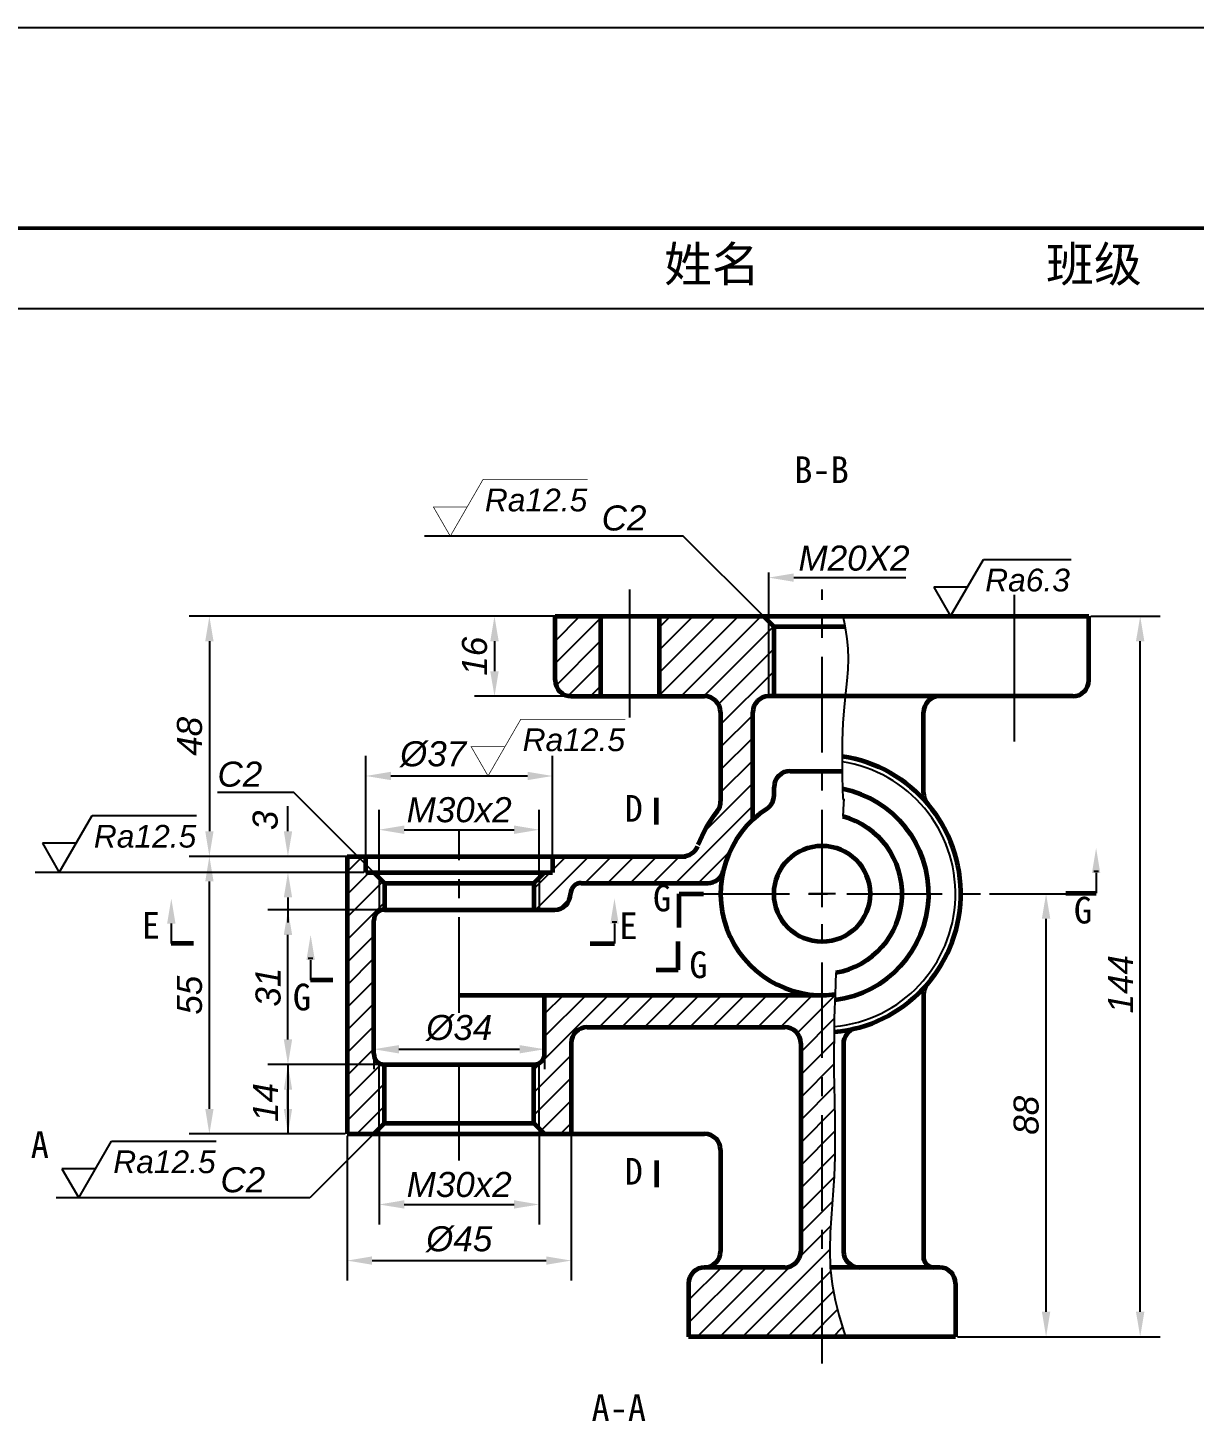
# Model space of a CAD drawing. Header units: millimetres. Extents: x 769 to 2439, y 381 to 1643.
# Drawn here: x 907.8 to 1024.2, y 507 to 646 of the extents above; entities that cross this region are included whole.
import ezdxf
from ezdxf.enums import TextEntityAlignment as Align

# ---------------------------------------------------------------- set-up
doc = ezdxf.new("R2010")
doc.units = ezdxf.units.MM
doc.linetypes.add('CENTER', pattern=[50.8, 31.75, -6.35, 6.35, -6.35])
for name, color, linetype in [('7标注层', 7, 'Continuous'), ('文字', 7, 'Continuous'), ('答案细实线', 7, 'Continuous')]:
    doc.layers.add(name, color=color, linetype=linetype)
doc.layers.add('答案粗实线', color=7, linetype='Continuous', lineweight=60)
doc.layers.add('粗实线', color=7, linetype='Continuous', lineweight=50)
doc.styles.add('DIM', font='ariali.ttf')
doc.styles.add('style1', font='', dxfattribs={"width": 0.7, "oblique": 15, "height": 3.5})
doc.styles.add('汉字', font='gbenor.shx', dxfattribs={"height": 5, "bigfont": 'gbcbig.shx'})
doc.styles.get('style1').set_extended_font_data('FangSong_GB2312')
doc.dimstyles.new('副本 Standard', dxfattribs={"dimtxt": 2.5, "dimasz": 2.5, "dimexe": 2, "dimexo": 0.2, "dimgap": 0.7, "dimtad": 1, "dimdec": 0, "dimlfac": 2, "dimzin": 0, "dimdsep": 46, "dimtxsty": '汉字', "dimcen": 0.09, "dimadec": 0, "dimazin": 0, "dimtfac": 1, "dimtdec": 0, "dimtofl": 0, "dimtmove": 0, "dimatfit": 0, "dimfxl": 0, "dimtolj": 1, "dimtzin": 0, "dimarcsym": 0})

# ---------------------------------------------------------------- blocks, each defined once
blk = doc.blocks.new('*D161')
at = {"layer": '7标注层', "color": 0, "lineweight": -2, "transparency": 16777216}
for p, q in [((1013.88, 587.26), (1020.8, 587.26)), ((1018.8, 517.87), (1018.8, 584.76)), ((1000.57, 515.37), (1020.8, 515.37))]:
    blk.add_line(p, q, dxfattribs=at)
at = {"layer": '7标注层', "color": 0, "transparency": 16777216}
for points in [[(1018.38, 584.76), (1019.22, 584.76), (1018.8, 587.26)], [(1018.38, 517.87), (1019.22, 517.87), (1018.8, 515.37)]]:
    blk.add_solid(points, dxfattribs=at)
at = {"layer": 'Defpoints', "color": 0, "transparency": 16777216}
for p in [(1013.68, 587.26, 3.52), (1018.8, 587.26), (1000.37, 515.37, -0.13)]:
    blk.add_point(p, dxfattribs=at)
at = {"layer": '7标注层', "color": 0, "transparency": 16777216, "insert": (1016.85, 550.54), "char_height": 2.5, "attachment_point": 5, "rotation": 90, "style": 'DIM'}
blk.add_mtext('\\A1;144', dxfattribs=at)
blk = doc.blocks.new('*D162')
at = {"layer": '7标注层', "color": 0, "lineweight": -2, "transparency": 16777216}
for p, q in [((1003.76, 559.57), (1011.41, 559.57)), ((1009.41, 517.87), (1009.41, 557.07)), ((1000.77, 515.37), (1011.41, 515.37))]:
    blk.add_line(p, q, dxfattribs=at)
at = {"layer": '7标注层', "color": 0, "transparency": 16777216}
for points in [[(1008.99, 557.07), (1009.83, 557.07), (1009.41, 559.57)], [(1008.99, 517.87), (1009.83, 517.87), (1009.41, 515.37)]]:
    blk.add_solid(points, dxfattribs=at)
at = {"layer": 'Defpoints', "color": 0, "transparency": 16777216}
for p in [(1003.56, 559.57, -0.13), (1009.41, 559.57), (1000.57, 515.37)]:
    blk.add_point(p, dxfattribs=at)
at = {"layer": '7标注层', "color": 0, "transparency": 16777216, "insert": (1007.43, 537.47), "char_height": 2.5, "attachment_point": 5, "rotation": 90, "style": 'DIM'}
blk.add_mtext('\\A1;88', dxfattribs=at)
blk = doc.blocks.new('*D163')
at = {"layer": '7标注层', "color": 0, "lineweight": -2, "transparency": 16777216}
for p, q in [((942.33, 543.89), (942.33, 542.06)), ((944.83, 544.06), (956.87, 544.06)), ((959.37, 543.89), (959.37, 542.06))]:
    blk.add_line(p, q, dxfattribs=at)
at = {"layer": '7标注层', "color": 0, "transparency": 16777216}
for points in [[(944.83, 544.47), (944.83, 543.64), (942.33, 544.06)], [(956.87, 544.47), (956.87, 543.64), (959.37, 544.06)]]:
    blk.add_solid(points, dxfattribs=at)
at = {"layer": 'Defpoints', "color": 0, "transparency": 16777216}
for p in [(942.33, 544.09, -0.13), (959.37, 544.09, -0.67), (959.37, 544.06)]:
    blk.add_point(p, dxfattribs=at)
at = {"layer": '7标注层', "color": 0, "transparency": 16777216, "insert": (950.85, 546.18), "char_height": 2.5, "attachment_point": 5, "style": 'DIM'}
blk.add_mtext('\\A1;%%c34', dxfattribs=at)
blk = doc.blocks.new('*D164')
at = {"layer": '7标注层', "color": 0, "lineweight": -2, "transparency": 16777216}
for p, q in [((942.86, 535.94), (942.86, 526.57)), ((958.83, 535.94), (958.83, 526.57)), ((945.36, 528.57), (956.33, 528.57))]:
    blk.add_line(p, q, dxfattribs=at)
at = {"layer": '7标注层', "color": 0, "transparency": 16777216}
for points in [[(945.36, 528.99), (945.36, 528.16), (942.86, 528.57)], [(956.33, 528.99), (956.33, 528.16), (958.83, 528.57)]]:
    blk.add_solid(points, dxfattribs=at)
at = {"layer": 'Defpoints', "color": 0, "transparency": 16777216}
for p in [(942.86, 536.14, -0.13), (958.83, 536.14, -0.13), (958.83, 528.57)]:
    blk.add_point(p, dxfattribs=at)
at = {"layer": '7标注层', "color": 0, "transparency": 16777216, "insert": (950.85, 530.55), "char_height": 2.5, "attachment_point": 5, "style": 'DIM'}
blk.add_mtext('\\A1;M30x2', dxfattribs=at)
blk = doc.blocks.new('*D165')
at = {"layer": '7标注层', "color": 0, "lineweight": -2, "transparency": 16777216}
for p, q in [((939.66, 535.41), (939.66, 520.97)), ((962.03, 535.41), (962.03, 520.97)), ((942.16, 522.97), (959.53, 522.97))]:
    blk.add_line(p, q, dxfattribs=at)
at = {"layer": '7标注层', "color": 0, "transparency": 16777216}
for points in [[(942.16, 523.39), (942.16, 522.56), (939.66, 522.97)], [(959.53, 523.39), (959.53, 522.56), (962.03, 522.97)]]:
    blk.add_solid(points, dxfattribs=at)
at = {"layer": 'Defpoints', "color": 0, "transparency": 16777216}
for p in [(939.66, 535.61, -0.13), (962.03, 535.61), (962.03, 522.97)]:
    blk.add_point(p, dxfattribs=at)
at = {"layer": '7标注层', "color": 0, "transparency": 16777216, "insert": (950.85, 525.1), "char_height": 2.5, "attachment_point": 5, "style": 'DIM'}
blk.add_mtext('\\A1;%%c45', dxfattribs=at)
blk = doc.blocks.new('*D166')
at = {"layer": '7标注层', "color": 0, "lineweight": -2, "transparency": 16777216}
for p, q in [((943.19, 542.53), (931.76, 542.53)), ((933.76, 538.11), (933.76, 540.03)), ((939.46, 535.61), (931.76, 535.61))]:
    blk.add_line(p, q, dxfattribs=at)
at = {"layer": '7标注层', "color": 0, "transparency": 16777216}
for points in [[(933.35, 540.03), (934.18, 540.03), (933.76, 542.53)], [(933.35, 538.11), (934.18, 538.11), (933.76, 535.61)]]:
    blk.add_solid(points, dxfattribs=at)
at = {"layer": 'Defpoints', "color": 0, "transparency": 16777216}
for p in [(933.76, 542.53), (943.39, 542.53, -0.13), (939.66, 535.61, -0.13)]:
    blk.add_point(p, dxfattribs=at)
at = {"layer": '7标注层', "color": 0, "transparency": 16777216, "insert": (931.51, 538.75), "char_height": 2.5, "attachment_point": 5, "rotation": 90, "style": 'DIM'}
blk.add_mtext('\\A1;14', dxfattribs=at)
blk = doc.blocks.new('*D167')
at = {"layer": '7标注层', "color": 0, "lineweight": -2, "transparency": 16777216}
for p, q in [((943.19, 557.97), (931.76, 557.97)), ((933.76, 545.03), (933.76, 555.47)), ((943.19, 542.53), (931.76, 542.53))]:
    blk.add_line(p, q, dxfattribs=at)
at = {"layer": '7标注层', "color": 0, "transparency": 16777216}
for points in [[(933.35, 555.47), (934.18, 555.47), (933.76, 557.97)], [(933.35, 545.03), (934.18, 545.03), (933.76, 542.53)]]:
    blk.add_solid(points, dxfattribs=at)
at = {"layer": 'Defpoints', "color": 0, "transparency": 16777216}
for p in [(933.76, 557.97), (943.39, 557.97, -0.13), (943.39, 542.53, -0.13)]:
    blk.add_point(p, dxfattribs=at)
at = {"layer": '7标注层', "color": 0, "transparency": 16777216, "insert": (931.79, 550.25), "char_height": 2.5, "attachment_point": 5, "rotation": 90, "style": 'DIM'}
blk.add_mtext('\\A1;31', dxfattribs=at)
blk = doc.blocks.new('*D168')
at = {"layer": '7标注层', "color": 0, "lineweight": -2, "transparency": 16777216}
for p, q in [((960.23, 587.26), (923.92, 587.26)), ((925.92, 584.76), (925.92, 565.8)), ((939.46, 563.3), (923.92, 563.3))]:
    blk.add_line(p, q, dxfattribs=at)
at = {"layer": '7标注层', "color": 0, "transparency": 16777216}
for points in [[(925.51, 584.76), (926.34, 584.76), (925.92, 587.26)], [(925.51, 565.8), (926.34, 565.8), (925.92, 563.3)]]:
    blk.add_solid(points, dxfattribs=at)
at = {"layer": 'Defpoints', "color": 0, "transparency": 16777216}
for p in [(960.43, 587.26, -0.13), (925.92, 563.3), (939.66, 563.3, -0.13)]:
    blk.add_point(p, dxfattribs=at)
at = {"layer": '7标注层', "color": 0, "transparency": 16777216, "insert": (923.95, 575.28), "char_height": 2.5, "attachment_point": 5, "rotation": 90, "style": 'DIM'}
blk.add_mtext('\\A1;48', dxfattribs=at)
blk = doc.blocks.new('*D22')
at = {"layer": '7标注层', "color": 0, "lineweight": -2, "transparency": 16777216}
for p, q in [((933.76, 565.8), (933.76, 568.3)), ((941.29, 563.3), (931.76, 563.3)), ((941.33, 561.7), (931.76, 561.7)), ((933.76, 559.2), (933.76, 556.7))]:
    blk.add_line(p, q, dxfattribs=at)
at = {"layer": '7标注层', "color": 0, "transparency": 16777216}
for points in [[(933.35, 565.8), (934.18, 565.8), (933.76, 563.3)], [(933.35, 559.2), (934.18, 559.2), (933.76, 561.7)]]:
    blk.add_solid(points, dxfattribs=at)
at = {"layer": 'Defpoints', "color": 0, "transparency": 16777216}
for p in [(933.76, 563.3), (941.49, 563.3, -0.66), (941.53, 561.7, -0.13)]:
    blk.add_point(p, dxfattribs=at)
at = {"layer": '7标注层', "color": 0, "transparency": 16777216, "insert": (931.5, 566.89), "char_height": 2.5, "attachment_point": 5, "rotation": 90, "style": 'DIM'}
blk.add_mtext('\\A1;3', dxfattribs=at)
blk = doc.blocks.new('*D23')
at = {"layer": '7标注层', "color": 0, "lineweight": -2, "transparency": 16777216}
for p, q in [((925.72, 563.3), (923.92, 563.3)), ((925.92, 538.11), (925.92, 560.8)), ((939.46, 535.61), (923.92, 535.61))]:
    blk.add_line(p, q, dxfattribs=at)
at = {"layer": '7标注层', "color": 0, "transparency": 16777216}
for points in [[(925.51, 560.8), (926.34, 560.8), (925.92, 563.3)], [(925.51, 538.11), (926.34, 538.11), (925.92, 535.61)]]:
    blk.add_solid(points, dxfattribs=at)
at = {"layer": 'Defpoints', "color": 0, "transparency": 16777216}
for p in [(925.92, 563.3), (925.92, 563.3), (939.66, 535.61, -0.13)]:
    blk.add_point(p, dxfattribs=at)
at = {"layer": '7标注层', "color": 0, "transparency": 16777216, "insert": (923.95, 549.45), "char_height": 2.5, "attachment_point": 5, "rotation": 90, "style": 'DIM'}
blk.add_mtext('\\A1;55', dxfattribs=at)
blk = doc.blocks.new('*D169')
at = {"layer": '7标注层', "color": 0, "lineweight": -2, "transparency": 16777216}
for p, q in [((942.86, 561.37), (942.86, 567.96)), ((958.83, 561.37), (958.83, 567.96)), ((945.36, 565.96), (956.33, 565.96))]:
    blk.add_line(p, q, dxfattribs=at)
at = {"layer": '7标注层', "color": 0, "transparency": 16777216}
for points in [[(945.36, 566.38), (945.36, 565.54), (942.86, 565.96)], [(956.33, 566.38), (956.33, 565.54), (958.83, 565.96)]]:
    blk.add_solid(points, dxfattribs=at)
at = {"layer": 'Defpoints', "color": 0, "transparency": 16777216}
for p in [(958.83, 565.96), (942.86, 561.17, -0.13), (958.83, 561.17, -0.13)]:
    blk.add_point(p, dxfattribs=at)
at = {"layer": '7标注层', "color": 0, "transparency": 16777216, "insert": (950.85, 567.94), "char_height": 2.5, "attachment_point": 5, "style": 'DIM'}
blk.add_mtext('\\A1;M30x2', dxfattribs=at)
blk = doc.blocks.new('*D121')
at = {"layer": '7标注层', "color": 0, "lineweight": -2, "transparency": 16777216}
for p, q in [((941.53, 563.5), (941.53, 573.32)), ((960.17, 563.5), (960.17, 573.32)), ((944.03, 571.32), (957.67, 571.32))]:
    blk.add_line(p, q, dxfattribs=at)
at = {"layer": '7标注层', "color": 0, "transparency": 16777216}
for points in [[(944.03, 571.74), (944.03, 570.91), (941.53, 571.32)], [(957.67, 571.74), (957.67, 570.91), (960.17, 571.32)]]:
    blk.add_solid(points, dxfattribs=at)
at = {"layer": 'Defpoints', "color": 0, "transparency": 16777216}
for p in [(960.17, 571.32), (941.53, 563.3, -0.13), (960.17, 563.3, -0.13)]:
    blk.add_point(p, dxfattribs=at)
at = {"layer": '7标注层', "color": 0, "transparency": 16777216, "insert": (948.25, 573.49), "char_height": 2.5, "attachment_point": 5, "style": 'DIM'}
blk.add_mtext('\\A1;%%c37', dxfattribs=at)
blk = doc.blocks.new('*D123')
at = {"layer": '7标注层', "color": 0, "lineweight": -2, "transparency": 16777216}
for p, q in [((960.44, 587.26), (952.37, 587.26)), ((954.37, 584.76), (954.37, 581.77)), ((961.83, 579.27), (952.37, 579.27))]:
    blk.add_line(p, q, dxfattribs=at)
at = {"layer": '7标注层', "color": 0, "transparency": 16777216}
for points in [[(953.95, 584.76), (954.79, 584.76), (954.37, 587.26)], [(953.95, 581.77), (954.79, 581.77), (954.37, 579.27)]]:
    blk.add_solid(points, dxfattribs=at)
at = {"layer": 'Defpoints', "color": 0, "transparency": 16777216}
for p in [(960.64, 587.26, -0.13), (954.37, 579.27), (962.03, 579.27, -0.13)]:
    blk.add_point(p, dxfattribs=at)
at = {"layer": '7标注层', "color": 0, "transparency": 16777216, "insert": (952.39, 583.27), "char_height": 2.5, "attachment_point": 5, "rotation": 90, "style": 'DIM'}
blk.add_mtext('\\A1;16', dxfattribs=at)

msp = doc.modelspace()

# ---------------------------------------------------------------- linework, layer by layer
for p, q in [((967.886, 577.142, -0.133), (967.886, 589.921, -0.133)), ((967.886, 577.142, -0.666), (967.886, 589.921, -0.666)), ((1006.225, 589.389, -0.133), (1006.225, 574.746, 4.049)), ((1006.225, 589.389, -0.666), (1006.225, 574.746, 3.516))]:
    msp.add_line(p, q)
at = {"linetype": 'CENTER', "ltscale": 0.3}
for p, q in [((987.056, 512.712, -0.133), (987.056, 589.921, -0.133)), ((950.847, 547.696, -0.666), (950.847, 565.96, 3.516)), ((974.276, 559.57, -0.133), (1003.563, 559.57, -0.133)), ((950.847, 532.946, -0.133), (950.847, 543.598, 0.478))]:
    msp.add_line(p, q, dxfattribs=at)
at = {"layer": '7标注层'}
for p, q in [((973.211, 595.246, -0.133), (947.377, 595.246, -0.133)), ((981.198, 587.259, -0.133), (973.211, 595.246, 0.532)), ((999.881, 587.259, 2.433), (1003.152, 592.924, 2.433)), ((981.731, 586.927), (981.731, 591.613)), ((984.231, 591.113), (995.431, 591.113)), ((1001.563, 590.173, 2.433), (998.199, 590.173, 2.433)), ((998.199, 590.173, 2.433), (999.881, 587.259, 2.433)), ((934.34, 569.687, -0.133), (926.744, 569.687, -0.133)), ((942.327, 561.7, -0.133), (934.34, 569.687, 0.532)), ((910.942, 561.7), (914.212, 567.365)), ((912.624, 564.614), (909.26, 564.614)), ((909.26, 564.614), (910.942, 561.7)), ((933.262, 561.7), (908.524, 561.7)), ((1014.404, 561.644, 0.532), (1014.404, 559.646, 0.532)), ((922.123, 556.596, 0.133), (922.123, 554.597, 0.133)), ((966.345, 556.596, 0.532), (966.345, 554.597, 0.532)), ((936.025, 552.961), (936.025, 550.963)), ((933.762, 542.531), (933.762, 535.608)), ((942.327, 535.608, -0.133), (935.938, 529.219, 0.532)), ((912.878, 529.219, -0.133), (916.149, 534.883, -0.133)), ((914.56, 532.132, -0.133), (911.196, 532.132, -0.133)), ((911.196, 532.132, -0.133), (912.878, 529.219, -0.133)), ((935.938, 529.219, -0.133), (910.622, 529.219, -0.133))]:
    msp.add_line(p, q, dxfattribs=at)
at = {"layer": '7标注层', "const_width": 0.0726, "elevation": -0.133}
msp.add_lwpolyline([(951.642, 598.16), (948.277, 598.16), (949.959, 595.246), (953.23, 600.911)], dxfattribs=at)
at = {"layer": '7标注层', "const_width": 0.0726}
msp.add_lwpolyline([(955.41, 574.236), (952.046, 574.236), (953.728, 571.323), (956.999, 576.987)], dxfattribs=at)
at = {"layer": '7标注层'}
for points in [[(984.231, 591.53), (984.231, 590.697), (981.731, 591.113)], [(1013.987, 561.644, 0.532), (1014.82, 561.644, 0.532), (1014.404, 564.144, 0.532)], [(921.706, 556.596, 0.133), (922.54, 556.596, 0.133), (922.123, 559.096, 0.133)], [(965.928, 556.596, 0.532), (966.762, 556.596, 0.532), (966.345, 559.096, 0.532)], [(935.608, 552.961), (936.441, 552.961), (936.025, 555.461)]]:
    msp.add_solid(points, dxfattribs=at)
at = {"layer": '答案粗实线'}
for p, q in [((960.432, 587.259, -0.133), (1013.68, 587.259, 4.049)), ((960.432, 580.869, -0.133), (960.432, 587.259, -0.133)), ((960.432, 587.259, -0.666), (1013.68, 587.259, 3.516)), ((960.432, 580.869, -0.666), (960.432, 587.259, -0.666)), ((964.958, 587.259, -0.133), (964.958, 579.272, 4.049)), ((964.958, 587.259, -0.666), (964.958, 579.272, 3.516)), ((970.815, 587.259, -0.133), (970.815, 579.272, -0.133)), ((970.815, 587.259, -0.666), (970.815, 579.272, -0.666)), ((982.263, 586.194, -0.133), (981.198, 587.259, -0.133)), ((982.263, 586.194, -0.666), (981.198, 587.259, -0.666)), ((1013.68, 580.869, -0.133), (1013.68, 587.259, 4.049)), ((1013.68, 580.869, -0.666), (1013.68, 587.259, 3.516)), ((982.263, 579.272, -0.133), (982.263, 586.194, -0.133)), ((989.348, 586.194, -0.133), (982.263, 586.194, -0.133)), ((982.263, 579.272, -0.666), (982.263, 586.194, -0.666)), ((989.348, 586.194, -0.666), (982.263, 586.194, -0.666)), ((962.029, 579.272, -0.133), (975.341, 579.272, -0.133)), ((962.029, 579.272, -0.666), (975.341, 579.272, -0.666)), ((1012.082, 579.272, -0.133), (981.731, 579.272, -0.133)), ((1012.082, 579.272, -0.666), (981.731, 579.272, -0.666)), ((976.939, 577.674, -0.133), (976.939, 568.793, -0.133)), ((976.939, 577.674, -0.666), (976.939, 568.793, -0.666)), ((980.133, 566.948, -0.133), (980.133, 577.674, 4.049)), ((980.133, 566.948, -0.666), (980.133, 577.674, 3.516)), ((997.173, 569.631, -0.133), (997.173, 577.674, -0.133)), ((997.173, 569.631, -0.666), (997.173, 577.674, -0.666)), ((983.861, 571.817, -0.133), (989.056, 571.817, 0.532)), ((983.861, 571.817, -0.666), (989.056, 571.817)), ((982.263, 569.388, -0.133), (982.263, 570.22, 4.049)), ((982.263, 569.388, -0.666), (982.263, 570.22, 3.516)), ((939.665, 563.297, -0.133), (939.665, 535.608, -0.133)), ((939.665, 563.297, -0.133), (973.488, 563.297, 4.049)), ((939.665, 563.297, -0.666), (939.665, 535.608, -0.666)), ((939.665, 563.297, -0.666), (973.488, 563.297, 3.516)), ((941.529, 561.7, -0.133), (941.529, 563.297, -0.133)), ((941.529, 561.7, -0.666), (941.529, 563.297, -0.666)), ((942.86, 563.297, -0.133), (958.834, 563.297, -0.133)), ((942.86, 563.297, -0.666), (958.834, 563.297, -0.666)), ((960.165, 563.297, -0.133), (960.165, 561.7, -0.133)), ((960.165, 563.297, -0.666), (960.165, 561.7, -0.666)), ((941.529, 561.7, -0.133), (960.165, 561.7, -0.133)), ((941.529, 561.7, -0.666), (960.165, 561.7, -0.666)), ((943.392, 560.635, -0.133), (942.327, 561.7, -0.133)), ((943.392, 560.635, -0.666), (942.327, 561.7, -0.666)), ((958.302, 560.635, -0.133), (959.367, 561.7, -0.133)), ((958.302, 560.635, -0.666), (959.367, 561.7, -0.666)), ((943.392, 560.635, -0.133), (958.302, 560.635, -0.133)), ((943.392, 560.635, -0.133), (943.392, 557.973, -0.133)), ((943.392, 560.635, -0.666), (958.302, 560.635, -0.666)), ((943.392, 560.635, -0.666), (943.392, 557.973, -0.666)), ((958.302, 560.635, -0.133), (958.302, 557.973, 0.532)), ((958.302, 560.635, -0.666), (958.302, 557.973)), ((963.026, 560.635, -0.133), (975.648, 560.635, -0.133)), ((963.026, 560.635, -0.666), (975.648, 560.635, -0.666)), ((943.392, 557.973, -0.133), (960.364, 557.973, 4.049)), ((943.392, 557.973, -0.666), (960.364, 557.973, 3.516)), ((942.327, 543.596, -0.133), (942.327, 556.908, -0.133)), ((942.327, 543.596, -0.666), (942.327, 556.908, -0.666)), ((924.344, 554.597), (922.123, 554.597, 0.666)), ((938.246, 550.963, -0.133), (936.025, 550.963, 0.532)), ((950.847, 549.456, -0.133), (987.056, 549.456, 0.532)), ((950.847, 549.456, -0.666), (987.056, 549.456)), ((959.367, 543.596, -0.133), (959.367, 549.456, -0.133)), ((959.367, 543.596, -0.666), (959.367, 549.456, -0.666)), ((997.173, 549.509, -0.133), (997.173, 523.361, 4.049)), ((997.173, 549.509, -0.666), (997.173, 523.361, 3.516)), ((963.627, 546.258, -0.133), (983.328, 546.258, 0.532)), ((963.627, 546.258, -0.666), (983.328, 546.258)), ((962.029, 544.661, -0.133), (962.029, 535.608, 0.532)), ((962.029, 544.661, -0.666), (962.029, 535.608)), ((984.926, 544.661, -0.133), (984.926, 523.894, -0.133)), ((984.926, 544.661, -0.666), (984.926, 523.894, -0.666)), ((989.186, 544.585, -0.133), (989.186, 523.894, 4.049)), ((989.186, 544.585, -0.666), (989.186, 523.894, 3.516)), ((943.392, 536.673, -0.133), (943.392, 542.531, -0.133)), ((943.392, 542.531, -0.133), (958.302, 542.531, 4.049)), ((943.392, 536.673, -0.666), (943.392, 542.531, -0.666)), ((943.392, 542.531, -0.666), (958.302, 542.531, 3.516)), ((958.302, 536.673, -0.133), (958.302, 542.531, -0.133)), ((958.302, 536.673, -0.666), (958.302, 542.531, -0.666)), ((943.392, 536.673, -0.133), (942.327, 535.608, -0.133)), ((943.392, 536.673, -0.666), (942.327, 535.608, -0.666)), ((943.392, 536.673, -0.133), (958.302, 536.673, -0.133)), ((943.392, 536.673, -0.666), (958.302, 536.673, -0.666)), ((958.302, 536.673, -0.133), (959.367, 535.608, -0.133)), ((958.302, 536.673, -0.666), (959.367, 535.608, -0.666)), ((939.665, 535.608, -0.133), (975.341, 535.608, 4.049)), ((939.665, 535.608, -0.666), (975.341, 535.608, 3.516)), ((976.939, 534.011, -0.133), (976.939, 523.894, -0.133)), ((976.939, 534.011, -0.666), (976.939, 523.894, -0.666)), ((983.328, 522.296, -0.133), (975.341, 522.296, -0.133)), ((983.328, 522.296, -0.666), (975.341, 522.296, -0.666)), ((998.238, 522.296, -0.133), (987.875, 522.296, 4.049)), ((998.238, 522.296, -0.666), (987.875, 522.296, 3.516)), ((998.77, 522.296, -0.133), (998.238, 522.296, 4.049)), ((998.77, 522.296, -0.666), (998.238, 522.296, 3.516)), ((973.744, 520.699, -0.133), (973.744, 515.374, 0.532)), ((973.744, 520.699, -0.666), (973.744, 515.374)), ((1000.368, 520.699, -0.133), (1000.368, 515.374, -0.133)), ((1000.368, 520.699, -0.666), (1000.368, 515.374, -0.666)), ((1000.368, 515.374, -0.133), (973.744, 515.374, -0.133)), ((1000.368, 515.374, -0.666), (973.744, 515.374, -0.666))]:
    msp.add_line(p, q, dxfattribs=at)
at = {"layer": '答案粗实线', "lineweight": 60}
for p, q in [((970.549, 566.492, -0.133), (970.549, 569.155, 0.532)), ((972.807, 556.213, -0.133), (972.807, 559.57, -0.133)), ((972.807, 559.57, -0.133), (975.23, 559.57, -0.133)), ((1011.375, 559.646, -0.133), (1014.404, 559.646, 0.532)), ((972.713, 551.972, -0.133), (972.713, 554.799, -0.133)), ((924.344, 554.597, -0.532), (922.123, 554.597, 0.133)), ((963.922, 554.597, -0.133), (966.345, 554.597, 0.532)), ((970.492, 551.972, -0.133), (972.713, 551.972, 0.532)), ((938.246, 550.963, -0.666), (936.025, 550.963)), ((970.549, 532.946, -0.133), (970.549, 530.284, -0.133))]:
    msp.add_line(p, q, dxfattribs=at)
at = {"layer": '答案粗实线'}
for centre in [(987.056, 559.57, -0.133), (987.056, 559.57, -0.666)]:
    msp.add_circle(centre, 4.792, dxfattribs=at)
for centre, radius, start, end in [((962.029, 580.869, -0.133), 1.597, 180, 270), ((962.029, 580.869, -0.666), 1.597, 180, 270), ((1012.082, 580.869, -0.133), 1.597, 270, 0), ((1012.082, 580.869, -0.666), 1.597, 270, 0), ((975.341, 577.674, -0.133), 1.597, 0, 90), ((975.341, 577.674, -0.666), 1.597, 0, 90), ((981.731, 577.674, -0.133), 1.597, 90, 180), ((981.731, 577.674, -0.666), 1.597, 90, 180), ((998.77, 577.674, -0.133), 1.597, 90, 180), ((998.77, 577.674, -0.666), 1.597, 90, 180), ((987.056, 559.57, -0.133), 13.844, 274.9993, 81.71135), ((987.056, 559.57, -0.666), 13.844, 274.9993, 81.71135), ((983.861, 570.22, -0.133), 1.597, 90, 180), ((983.861, 570.22, -0.666), 1.597, 90, 180), ((987.056, 559.57, -0.133), 10.65, 276.90948, 78.98218), ((987.056, 559.57, -0.666), 10.65, 276.90948, 78.98218), ((975.341, 568.793, -0.133), 1.597, 321.78679, 0), ((975.341, 568.793, -0.666), 1.597, 321.78679, 0), ((980.666, 569.388, -0.133), 1.597, 303.05573, 0), ((980.666, 569.388, -0.666), 1.597, 303.05573, 0), ((998.77, 569.631, -0.133), 1.597, 180, 220.65725), ((998.77, 569.631, -0.666), 1.597, 180, 220.65725), ((987.056, 559.57, -0.133), 13.312, 141.78679, 158.55062), ((987.056, 559.57, -0.666), 13.312, 141.78679, 158.55062), ((987.056, 559.57, -0.133), 10.117, 123.05573, 277.38313), ((987.056, 559.57, -0.666), 10.117, 123.05573, 277.38313), ((987.056, 559.57, -0.133), 7.987, 280, 74.8479), ((987.056, 559.57, -0.666), 7.987, 280, 74.8479), ((973.13, 564.895, -0.133), 1.597, 270, 339.07517), ((973.13, 564.895, -0.666), 1.597, 270, 339.07517), ((975.648, 562.232, -0.133), 1.597, 270, 346.86344), ((975.648, 562.232, -0.666), 1.597, 270, 346.86344), ((963.026, 559.57, -0.133), 1.065, 90, 180), ((963.026, 559.57, -0.666), 1.065, 90, 180), ((960.364, 559.57, -0.133), 1.597, 270, 0), ((960.364, 559.57, -0.666), 1.597, 270, 0), ((943.392, 556.908, -0.133), 1.065, 90, 180), ((943.392, 556.908, -0.666), 1.065, 90, 180), ((998.77, 549.509, -0.133), 1.597, 139.34275, 180), ((998.77, 549.509, -0.666), 1.597, 139.34275, 180), ((963.627, 544.661, -0.133), 1.597, 90, 180), ((963.627, 544.661, -0.666), 1.597, 90, 180), ((983.328, 544.661, -0.133), 1.597, 0, 90), ((983.328, 544.661, -0.666), 1.597, 0, 90), ((990.783, 544.585, -0.133), 1.597, 103.96796, 180), ((990.783, 544.585, -0.666), 1.597, 103.96796, 180), ((943.392, 543.596, -0.133), 1.065, 180, 270), ((943.392, 543.596, -0.666), 1.065, 180, 270), ((958.302, 543.596, -0.133), 1.065, 270, 0), ((958.302, 543.596, -0.666), 1.065, 270, 0), ((975.341, 534.011, -0.133), 1.597, 0, 90), ((975.341, 534.011, -0.666), 1.597, 0, 90), ((975.341, 523.894, -0.133), 1.597, 270, 0), ((975.341, 523.894, -0.666), 1.597, 270, 0), ((983.328, 523.894, -0.133), 1.597, 270, 0), ((983.328, 523.894, -0.666), 1.597, 270, 0), ((990.783, 523.894, -0.133), 1.597, 180, 270), ((990.783, 523.894, -0.666), 1.597, 180, 270), ((998.238, 523.361, -0.133), 1.065, 180, 270), ((998.238, 523.361, -0.666), 1.065, 180, 270), ((975.341, 520.699, -0.133), 1.597, 90, 180), ((975.341, 520.699, -0.666), 1.597, 90, 180), ((998.77, 520.699, -0.133), 1.597, 0, 90), ((998.77, 520.699, -0.666), 1.597, 0, 90)]:
    msp.add_arc(centre, radius, start, end, dxfattribs=at)
at = {"layer": '答案细实线'}
for p, q in [((1140.56, 645.963), (768.56, 645.963)), ((798.56, 617.963), (1123.56, 617.963)), ((1003.152, 592.924, 2.433), (1011.921, 592.924, 2.433)), ((960.432, 584.789, -0.133), (962.902, 587.259, -0.133)), ((960.432, 587.048, -0.133), (960.643, 587.259, -0.133)), ((960.432, 584.789, -0.666), (962.902, 587.259, -0.666)), ((960.432, 587.048, -0.666), (960.643, 587.259, -0.666)), ((960.432, 582.529, -0.133), (964.958, 587.055, -0.133)), ((960.432, 582.529, -0.666), (964.958, 587.055, -0.666)), ((970.815, 579.358, -0.133), (978.716, 587.259, -0.133)), ((970.815, 581.617, -0.133), (976.457, 587.259, -0.133)), ((970.815, 583.876, -0.133), (974.198, 587.259, -0.133)), ((970.815, 586.135, -0.133), (971.939, 587.259, -0.133)), ((970.815, 579.358, -0.666), (978.716, 587.259, -0.666)), ((970.815, 581.617, -0.666), (976.457, 587.259, -0.666)), ((970.815, 583.876, -0.666), (974.198, 587.259, -0.666)), ((970.815, 586.135, -0.666), (971.939, 587.259, -0.666)), ((972.988, 579.272, -0.133), (980.975, 587.259, -0.133)), ((972.988, 579.272, -0.666), (980.975, 587.259, -0.666)), ((981.731, 579.272, -0.666), (981.731, 586.727, -0.666)), ((989.135, 587.259, -0.133), (989.261, 586.663, 0.532)), ((989.135, 587.259, -0.666), (989.261, 586.663)), ((989.261, 586.663, -0.133), (989.403, 585.903, -0.133)), ((989.261, 586.663, -0.666), (989.403, 585.903, -0.666)), ((975.247, 579.272, -0.133), (982.216, 586.241, -0.133)), ((975.247, 579.272, -0.666), (982.216, 586.241, -0.666)), ((989.403, 585.903, -0.133), (989.536, 585.015, -0.133)), ((989.403, 585.903, -0.666), (989.536, 585.015, -0.666)), ((960.517, 580.355, -0.133), (964.958, 584.796, -0.133)), ((960.517, 580.355, -0.666), (964.958, 584.796, -0.666)), ((976.718, 578.484, -0.133), (982.263, 584.029, -0.133)), ((976.718, 578.484, -0.666), (982.263, 584.029, -0.666)), ((989.536, 585.015, -0.133), (989.633, 584.035, -0.133)), ((989.536, 585.015, -0.666), (989.633, 584.035, -0.666)), ((989.633, 584.035, -0.133), (989.668, 582.999, -0.133)), ((989.633, 584.035, -0.666), (989.668, 582.999, -0.666)), ((961.722, 579.302, -0.133), (964.958, 582.537, -0.133)), ((961.722, 579.302, -0.666), (964.958, 582.537, -0.666)), ((989.668, 582.999, -0.133), (989.624, 581.931, -0.133)), ((989.668, 582.999, -0.666), (989.624, 581.931, -0.666)), ((976.939, 576.445, -0.133), (982.263, 581.77, -0.133)), ((976.939, 576.445, -0.666), (982.263, 581.77, -0.666)), ((989.624, 581.931, -0.133), (989.521, 580.802, -0.133)), ((989.624, 581.931, -0.666), (989.521, 580.802, -0.666)), ((963.951, 579.272, -0.133), (964.958, 580.278, -0.133)), ((963.951, 579.272, -0.666), (964.958, 580.278, -0.666)), ((989.521, 580.802, -0.133), (989.386, 579.567, -0.133)), ((989.521, 580.802, -0.666), (989.386, 579.567, -0.666)), ((989.386, 579.567, -0.133), (989.248, 578.184, -0.133)), ((989.386, 579.567, -0.666), (989.248, 578.184, -0.666)), ((976.939, 574.186, -0.133), (980.133, 577.381, -0.133)), ((976.939, 574.186, -0.666), (980.133, 577.381, -0.666)), ((989.248, 578.184, -0.133), (989.135, 576.609, -0.133)), ((989.248, 578.184, -0.666), (989.135, 576.609, -0.666)), ((989.135, 576.609, -0.133), (989.07, 574.839, -0.133)), ((989.135, 576.609, -0.666), (989.07, 574.839, -0.666)), ((976.939, 571.927, -0.133), (980.133, 575.122, -0.133)), ((976.939, 571.927, -0.666), (980.133, 575.122, -0.666)), ((989.07, 574.839, -0.133), (989.049, 573.022, -0.133)), ((989.07, 574.839, -0.666), (989.049, 573.022, -0.666)), ((976.939, 569.668, -0.133), (980.133, 572.863, -0.133)), ((976.939, 569.668, -0.666), (980.133, 572.863, -0.666)), ((989.049, 573.022, -0.133), (989.059, 571.344, -0.133)), ((989.049, 573.022, -0.666), (989.059, 571.344, -0.666)), ((989.059, 571.344, -0.133), (989.092, 569.993, -0.133)), ((989.059, 571.344, -0.666), (989.092, 569.993, -0.666)), ((975.249, 565.719, -0.133), (980.133, 570.603, -0.133)), ((975.249, 565.719, -0.666), (980.133, 570.603, -0.666)), ((989.092, 569.993, -0.133), (989.135, 569.155, -0.133)), ((989.092, 569.993, -0.666), (989.135, 569.155, -0.666)), ((989.135, 569.155, -0.133), (989.18, 568.921, -0.133)), ((989.135, 569.155, -0.666), (989.18, 568.921, -0.666)), ((989.206, 568.568, -0.133), (989.143, 567.28, -0.133)), ((989.206, 568.568, -0.666), (989.143, 567.28, -0.666)), ((989.18, 568.921, -0.133), (989.214, 569.003, -0.133)), ((989.18, 568.921, -0.666), (989.214, 569.003, -0.666)), ((989.226, 569.014, -0.133), (989.206, 568.568, -0.133)), ((989.226, 569.014, -0.666), (989.206, 568.568, -0.666)), ((989.214, 569.003, -0.133), (989.226, 569.014, -0.133)), ((989.214, 569.003, -0.666), (989.226, 569.014, -0.666)), ((914.212, 567.365), (924.652, 567.365)), ((972.424, 560.635, -0.133), (980.133, 568.344, -0.133)), ((972.424, 560.635, -0.666), (980.133, 568.344, -0.666)), ((939.665, 561.763, -0.133), (941.2, 563.297, -0.133)), ((939.665, 561.763, -0.666), (941.2, 563.297, -0.666)), ((958.466, 557.973, -0.133), (963.791, 563.297, -0.133)), ((958.466, 557.973, -0.666), (963.791, 563.297, -0.666)), ((960.165, 561.931, -0.133), (961.532, 563.297, -0.133)), ((960.165, 561.931, -0.666), (961.532, 563.297, -0.666)), ((963.388, 560.635, -0.133), (966.05, 563.297, -0.133)), ((963.388, 560.635, -0.666), (966.05, 563.297, -0.666)), ((965.647, 560.635, -0.133), (968.309, 563.297, -0.133)), ((965.647, 560.635, -0.666), (968.309, 563.297, -0.666)), ((967.906, 560.635, -0.133), (970.568, 563.297, -0.133)), ((967.906, 560.635, -0.666), (970.568, 563.297, -0.666)), ((970.165, 560.635, -0.133), (972.827, 563.297, -0.133)), ((970.165, 560.635, -0.666), (972.827, 563.297, -0.666)), ((974.683, 560.635, -0.133), (977.88, 563.832, -0.133)), ((974.683, 560.635, -0.666), (977.88, 563.832, -0.666)), ((939.665, 559.504, -0.133), (941.861, 561.7, -0.133)), ((939.665, 559.504, -0.666), (941.861, 561.7, -0.666)), ((958.302, 560.067, -0.133), (959.934, 561.7, -0.133)), ((958.302, 560.067, -0.666), (959.934, 561.7, -0.666)), ((1014.171, 561.829, 0.399), (1014.636, 561.829, 0.399)), ((1014.171, 561.829, -0.133), (1014.636, 561.829, -0.133)), ((939.665, 557.244, -0.133), (943.224, 560.803, -0.133)), ((939.665, 557.244, -0.666), (943.224, 560.803, -0.666)), ((942.86, 561.167, -0.133), (942.86, 557.83, 4.049)), ((942.86, 561.167, -0.666), (942.86, 557.83, 3.516)), ((958.834, 561.167, -0.133), (958.834, 557.973, -0.133)), ((958.834, 561.167, -0.666), (958.834, 557.973, -0.666)), ((987.056, 558.239, -0.133), (987.056, 560.901, -0.133)), ((987.056, 558.239, -0.666), (987.056, 560.901, -0.666)), ((961.906, 559.154, -0.133), (960.78, 558.028, 4.049)), ((961.906, 559.154, -0.666), (960.78, 558.028, 3.516)), ((988.387, 559.57, -0.133), (985.724, 559.57, -0.133)), ((988.387, 559.57, -0.666), (985.724, 559.57, -0.666)), ((939.665, 554.985, -0.133), (943.392, 558.713, -0.133)), ((939.665, 554.985, -0.666), (943.392, 558.713, -0.666)), ((966.112, 556.781, 0.399), (966.578, 556.781, 0.399)), ((966.112, 556.781, -0.133), (966.578, 556.781, -0.133)), ((939.665, 552.726, -0.133), (942.327, 555.389, -0.133)), ((939.665, 552.726, -0.666), (942.327, 555.389, -0.666)), ((935.792, 553.147, -0.133), (936.258, 553.147, -0.133)), ((935.792, 553.147, -0.666), (936.258, 553.147, -0.666)), ((939.665, 550.467, -0.133), (942.327, 553.129, -0.133)), ((939.665, 550.467, -0.666), (942.327, 553.129, -0.666)), ((939.665, 548.208, -0.133), (942.327, 550.87, -0.133)), ((939.665, 548.208, -0.666), (942.327, 550.87, -0.666)), ((988.443, 551.704, -0.133), (988.355, 549.529, 0.532)), ((988.443, 551.704, -0.666), (988.355, 549.529)), ((958.302, 541.994, -0.133), (965.763, 549.456, -0.133)), ((958.302, 541.994, -0.666), (965.763, 549.456, -0.666)), ((959.367, 545.318, -0.133), (963.504, 549.456, -0.133)), ((959.367, 547.578, -0.133), (961.245, 549.456, -0.133)), ((959.367, 545.318, -0.666), (963.504, 549.456, -0.666)), ((959.367, 547.578, -0.666), (961.245, 549.456, -0.666)), ((964.825, 546.258, -0.133), (968.022, 549.456, -0.133)), ((964.825, 546.258, -0.666), (968.022, 549.456, -0.666)), ((967.084, 546.258, -0.133), (970.282, 549.456, -0.133)), ((967.084, 546.258, -0.666), (970.282, 549.456, -0.666)), ((969.343, 546.258, -0.133), (972.541, 549.456, -0.133)), ((969.343, 546.258, -0.666), (972.541, 549.456, -0.666)), ((971.602, 546.258, -0.133), (974.8, 549.456, -0.133)), ((971.602, 546.258, -0.666), (974.8, 549.456, -0.666)), ((973.861, 546.258, -0.133), (977.059, 549.456, -0.133)), ((973.861, 546.258, -0.666), (977.059, 549.456, -0.666)), ((976.12, 546.258, -0.133), (979.318, 549.456, -0.133)), ((976.12, 546.258, -0.666), (979.318, 549.456, -0.666)), ((978.379, 546.258, -0.133), (981.577, 549.456, -0.133)), ((978.379, 546.258, -0.666), (981.577, 549.456, -0.666)), ((980.638, 546.258, -0.133), (983.836, 549.456, -0.133)), ((980.638, 546.258, -0.666), (983.836, 549.456, -0.666)), ((982.898, 546.258, -0.133), (986.095, 549.456, 0.534)), ((982.898, 546.258, -0.666), (986.095, 549.456, 0.002)), ((984.567, 545.669, -0.133), (988.353, 549.454, -0.133)), ((984.567, 545.669, -0.666), (988.353, 549.454, -0.666)), ((988.355, 549.529, -0.133), (988.304, 548.062, -0.133)), ((988.355, 549.529, -0.666), (988.304, 548.062, -0.666)), ((939.665, 545.949, -0.133), (942.327, 548.611, -0.133)), ((939.665, 545.949, -0.666), (942.327, 548.611, -0.666)), ((988.304, 548.062, -0.133), (988.278, 547.09, -0.133)), ((988.304, 548.062, -0.666), (988.278, 547.09, -0.666)), ((939.665, 543.69, -0.133), (942.327, 546.352, -0.133)), ((939.665, 543.69, -0.666), (942.327, 546.352, -0.666)), ((984.926, 543.768, -0.133), (988.279, 547.121, -0.133)), ((984.926, 543.768, -0.666), (988.279, 547.121, -0.666)), ((988.268, 546.4, -0.133), (988.262, 545.778, -0.133)), ((988.268, 546.4, -0.666), (988.262, 545.778, -0.666)), ((988.278, 547.09, -0.133), (988.268, 546.4, -0.133)), ((988.278, 547.09, -0.666), (988.268, 546.4, -0.666)), ((988.254, 545.045, -0.133), (988.245, 544.156, -0.133)), ((988.254, 545.045, -0.666), (988.245, 544.156, -0.666)), ((988.262, 545.778, -0.133), (988.254, 545.045, -0.133)), ((988.262, 545.778, -0.666), (988.254, 545.045, -0.666)), ((939.665, 541.431, -0.133), (942.327, 544.093, -0.133)), ((939.665, 541.431, -0.666), (942.327, 544.093, -0.666)), ((984.926, 541.509, -0.133), (988.252, 544.835, -0.133)), ((984.926, 541.509, -0.666), (988.252, 544.835, -0.666)), ((988.245, 544.156, -0.133), (988.24, 543.101, -0.133)), ((988.245, 544.156, -0.666), (988.24, 543.101, -0.666)), ((939.665, 539.171, -0.133), (943.073, 542.58, -0.133)), ((939.665, 539.171, -0.666), (943.073, 542.58, -0.666)), ((942.86, 536.141, -0.133), (942.86, 542.673, -0.133)), ((942.86, 536.141, -0.666), (942.86, 542.673, -0.666)), ((958.302, 539.735, -0.133), (962.029, 543.463, -0.133)), ((958.302, 539.735, -0.666), (962.029, 543.463, -0.666)), ((958.834, 536.141, -0.133), (958.834, 542.673, 4.049)), ((958.834, 536.141, -0.666), (958.834, 542.673, 3.516)), ((984.926, 539.25, -0.133), (988.242, 542.566, -0.133)), ((984.926, 539.25, -0.666), (988.242, 542.566, -0.666)), ((988.24, 543.101, -0.133), (988.245, 541.87, -0.133)), ((988.24, 543.101, -0.666), (988.245, 541.87, -0.666)), ((958.302, 537.476, -0.133), (962.029, 541.204, 4.049)), ((958.302, 537.476, -0.666), (962.029, 541.204, 3.516)), ((988.245, 541.87, -0.133), (988.262, 540.453, -0.133)), ((988.245, 541.87, -0.666), (988.262, 540.453, -0.666)), ((939.665, 536.912, -0.133), (943.392, 540.64, -0.133)), ((939.665, 536.912, -0.666), (943.392, 540.64, -0.666)), ((984.926, 536.991, -0.133), (988.265, 540.33, -0.133)), ((984.926, 536.991, -0.666), (988.265, 540.33, -0.666)), ((988.262, 540.453, -0.133), (988.294, 538.85, -0.133)), ((988.262, 540.453, -0.666), (988.294, 538.85, -0.666)), ((940.62, 535.608, -0.133), (943.392, 538.381, -0.133)), ((940.62, 535.608, -0.666), (943.392, 538.381, -0.666)), ((959.03, 535.945, -0.133), (962.029, 538.944, -0.133)), ((959.03, 535.945, -0.666), (962.029, 538.944, -0.666)), ((984.926, 534.732, -0.133), (988.308, 538.114, -0.133)), ((984.926, 534.732, -0.666), (988.308, 538.114, -0.666)), ((988.294, 538.85, -0.133), (988.327, 537.097, -0.133)), ((988.294, 538.85, -0.666), (988.327, 537.097, -0.666)), ((960.952, 535.608, -0.133), (962.029, 536.685, -0.133)), ((960.952, 535.608, -0.666), (962.029, 536.685, -0.666)), ((988.327, 537.097, -0.133), (988.344, 535.24, -0.133)), ((988.327, 537.097, -0.666), (988.344, 535.24, -0.666)), ((984.926, 532.472, -0.133), (988.338, 535.885, -0.133)), ((984.926, 532.472, -0.666), (988.338, 535.885, -0.666)), ((988.344, 535.24, -0.133), (988.328, 533.326, -0.133)), ((988.344, 535.24, -0.666), (988.328, 533.326, -0.666)), ((916.149, 534.883, -0.133), (926.588, 534.883, -0.133)), ((984.926, 530.213, -0.133), (988.331, 533.618, -0.133)), ((984.926, 530.213, -0.666), (988.331, 533.618, -0.666)), ((988.328, 533.326, -0.133), (988.262, 531.401, -0.133)), ((988.328, 533.326, -0.666), (988.262, 531.401, -0.666)), ((984.926, 527.954, -0.133), (988.254, 531.283, -0.133)), ((984.926, 527.954, -0.666), (988.254, 531.283, -0.666)), ((988.262, 531.401, -0.133), (988.139, 529.505, -0.133)), ((988.262, 531.401, -0.666), (988.139, 529.505, -0.666)), ((984.926, 525.695, -0.133), (988.088, 528.858, -0.133)), ((984.926, 525.695, -0.666), (988.088, 528.858, -0.666)), ((988.139, 529.505, -0.133), (987.994, 527.645, -0.133)), ((988.139, 529.505, -0.666), (987.994, 527.645, -0.666)), ((987.994, 527.645, -0.133), (987.871, 525.823, -0.133)), ((987.994, 527.645, -0.666), (987.871, 525.823, -0.666)), ((984.825, 523.335, -0.133), (987.911, 526.422, -0.133)), ((984.825, 523.335, -0.666), (987.911, 526.422, -0.666)), ((987.871, 525.823, -0.133), (987.817, 524.04, -0.133)), ((987.871, 525.823, -0.666), (987.817, 524.04, -0.666)), ((979.123, 515.374, -0.133), (987.817, 524.069, -0.133)), ((979.123, 515.374, -0.666), (987.817, 524.069, -0.666)), ((987.817, 524.04, -0.133), (987.875, 522.296, -0.133)), ((987.817, 524.04, -0.666), (987.875, 522.296, -0.666)), ((973.744, 516.772, -0.133), (979.268, 522.296, -0.133)), ((973.744, 519.031, -0.133), (977.009, 522.296, -0.133)), ((973.744, 516.772, -0.666), (979.268, 522.296, -0.666)), ((973.744, 519.031, -0.666), (977.009, 522.296, -0.666)), ((973.967, 521.514, -0.133), (974.526, 522.073, -0.133)), ((973.967, 521.514, -0.666), (974.526, 522.073, -0.666)), ((974.605, 515.374, -0.133), (981.527, 522.296, -0.133)), ((974.605, 515.374, -0.666), (981.527, 522.296, -0.666)), ((976.864, 515.374, -0.133), (983.887, 522.397, -0.133)), ((976.864, 515.374, -0.666), (983.887, 522.397, -0.666)), ((981.382, 515.374, -0.133), (987.921, 521.913, -0.133)), ((981.382, 515.374, -0.666), (987.921, 521.913, -0.666)), ((987.875, 522.296, -0.133), (988.075, 520.604, -0.133)), ((987.875, 522.296, -0.666), (988.075, 520.604, -0.666)), ((983.641, 515.374, -0.133), (988.203, 519.936, -0.133)), ((983.641, 515.374, -0.666), (988.203, 519.936, -0.666)), ((988.075, 520.604, -0.133), (988.381, 519.008, -0.133)), ((988.075, 520.604, -0.666), (988.381, 519.008, -0.666)), ((988.381, 519.008, -0.133), (988.74, 517.567, -0.133)), ((988.381, 519.008, -0.666), (988.74, 517.567, -0.666)), ((985.9, 515.374, -0.133), (988.611, 518.085, -0.133)), ((985.9, 515.374, -0.666), (988.611, 518.085, -0.666)), ((988.74, 517.567, -0.133), (989.099, 516.337, -0.133)), ((988.74, 517.567, -0.666), (989.099, 516.337, -0.666)), ((988.16, 515.374, -0.133), (989.105, 516.319, -0.133)), ((988.16, 515.374, -0.666), (989.105, 516.319, -0.666)), ((989.099, 516.337, -0.133), (989.406, 515.374, -0.133)), ((989.099, 516.337, -0.666), (989.406, 515.374, -0.666))]:
    msp.add_line(p, q, dxfattribs=at)
at = {"layer": '答案细实线', "const_width": 0.07, "elevation": -0.133}
msp.add_lwpolyline([(953.23, 600.911), (963.67, 600.911)], dxfattribs=at)
at = {"layer": '答案细实线', "const_width": 0.07}
msp.add_lwpolyline([(956.999, 576.987), (967.438, 576.987)], dxfattribs=at)
at = {"layer": '答案细实线'}
for centre in [(987.056, 559.57, -0.133), (987.056, 559.57, -0.666)]:
    msp.add_arc(centre, 13.312, 275.2203, 81.3823, dxfattribs=at)
at = {"layer": '粗实线'}
msp.add_line((1123.56, 625.963), (798.56, 625.963), dxfattribs=at)

# ---------------------------------------------------------------- texts
at = {"layer": '7标注层', "style": 'DIM'}
for s, p in [('Ra12.5', (953.412, 597.722, -0.133)), ('Ra6.3', (1003.334, 589.734, 2.433)), ('Ra12.5', (957.18, 573.798)), ('Ra12.5', (914.394, 564.175)), ('Ra12.5', (916.33, 531.694, -0.133))]:
    msp.add_text(s, height=2.268, dxfattribs=at).set_placement(p)
at = {"layer": '7标注层', "style": 'DIM', "width": 1.003}
msp.add_text('M20X2', height=2.5, dxfattribs=at).set_placement((984.699, 591.061, -0.666), align=Align.BOTTOM_LEFT)
at = {"layer": '7标注层', "char_height": 2.5, "attachment_point": 7, "style": 'DIM'}
for insert in [(965.067, 595.779, -0.666), (926.733, 570.22, -0.666), (927.032, 529.751, -0.666)]:
    msp.add_mtext('C2', dxfattribs=dict(at, insert=insert))
at = {"layer": '文字', "color": 7, "insert": (966.535, 622.19), "char_height": 3.5, "width": 313.5, "attachment_point": 4}
msp.add_mtext('{\\fSimSun|b0|i0|c134|p2;  姓名            班级              学号}', dxfattribs=at)
at = {"layer": '答案细实线', "style": 'style1', "width": 1.003}
for s, height, p in [('B-B', 2.6624, (984.28, 599.751, -0.133)), ('D', 2.662, (967.354, 565.96, -0.133)), ('G', 2.662, (970.182, 557.02, -0.133)), ('G', 2.662, (1012.182, 555.809, -0.133)), ('E', 2.662, (919.175, 554.293)), ('E', 2.662, (966.821, 554.245, -0.133)), ('G', 2.662, (973.816, 550.357, -0.133)), ('G', 2.662, (934.248, 547.138, -0.666)), ('A', 2.662, (908.094, 532.414, -0.133)), ('D', 2.662, (967.354, 529.751, -0.133)), ('A-A', 2.6624, (964.046, 506.155, -0.133))]:
    msp.add_text(s, height=height, dxfattribs=at).set_placement(p, align=Align.BOTTOM_LEFT)

# ---------------------------------------------------------------- dimensions: what is measured, and where the dimension line sits
at = {"layer": '7标注层'}
for base, p1, p2, picture, middle in [((925.923, 563.297), (960.432, 587.259, -0.133), (939.665, 563.297, -0.133), '*D168', (923.946, 575.278)), ((954.371, 579.272), (960.643, 587.259, -0.133), (962.029, 579.272, -0.133), '*D123', (952.395, 583.265)), ((925.923, 563.297), (939.665, 535.608, -0.133), (925.923, 563.297), '*D23', (923.952, 549.453)), ((1009.411, 559.57), (1000.568, 515.374), (1003.563, 559.57, -0.133), '*D162', (1007.433, 537.472)), ((933.762, 557.973), (943.392, 542.531, -0.133), (943.392, 557.973, -0.133), '*D167', (931.785, 550.252))]:
    dim = msp.add_linear_dim(base=base, p1=p1, p2=p2, angle=90, dimstyle='副本 Standard', override={"dimtxsty": 'DIM', "dimtmove": 2}, dxfattribs=at)
    dim.commit()
    dim.dimension.update_dxf_attribs({"geometry": picture, "text_midpoint": middle})
for base, p1, p2, override, picture, middle in [((1018.801, 587.259), (1000.368, 515.374, -0.133), (1013.68, 587.259, 3.516), {"dimtxsty": 'DIM'}, '*D161', (1018.801, 550.543)), ((933.762, 563.297), (941.529, 561.7, -0.133), (941.493, 563.297, -0.663), {"dimtxsty": 'DIM', "dimtmove": 2}, '*D22', (931.501, 566.894)), ((933.762, 542.531), (939.665, 535.608, -0.133), (943.392, 542.531, -0.133), {"dimtxsty": 'DIM', "dimtmove": 2}, '*D166', (931.514, 538.745))]:
    dim = msp.add_linear_dim(base=base, p1=p1, p2=p2, angle=90, dimstyle='副本 Standard', override=override, dxfattribs=at)
    dim.commit()
    dim.dimension.update_dxf_attribs({"geometry": picture, "text_midpoint": middle, "dimtype": 160})
dim = msp.add_linear_dim(base=(960.165, 571.323), p1=(941.529, 563.297, -0.133), p2=(960.165, 563.297, -0.133), text='%%c37', dimstyle='副本 Standard', override={"dimtxsty": 'DIM', "dimtmove": 2}, dxfattribs=at)
dim.commit()
dim.dimension.update_dxf_attribs({"geometry": '*D121', "text_midpoint": (948.247, 573.494), "dimtype": 160})
for base, p1, p2, text, picture, middle in [((958.834, 565.96), (942.86, 561.167, -0.133), (958.834, 561.167, -0.133), 'M30x2', '*D169', (950.847, 567.936)), ((959.367, 544.056), (942.327, 544.093, -0.133), (959.367, 544.093, -0.666), '%%c34', '*D163', (950.847, 546.18)), ((962.029, 522.974), (939.665, 535.608, -0.133), (962.029, 535.608), '%%c45', '*D165', (950.847, 525.097)), ((958.834, 528.574), (942.86, 536.141, -0.133), (958.834, 536.141, -0.133), 'M30x2', '*D164', (950.847, 530.551))]:
    dim = msp.add_linear_dim(base=base, p1=p1, p2=p2, text=text, dimstyle='副本 Standard', override={"dimtxsty": 'DIM', "dimtmove": 2}, dxfattribs=at)
    dim.commit()
    dim.dimension.update_dxf_attribs({"geometry": picture, "text_midpoint": middle})

doc.saveas('drawing.dxf')
